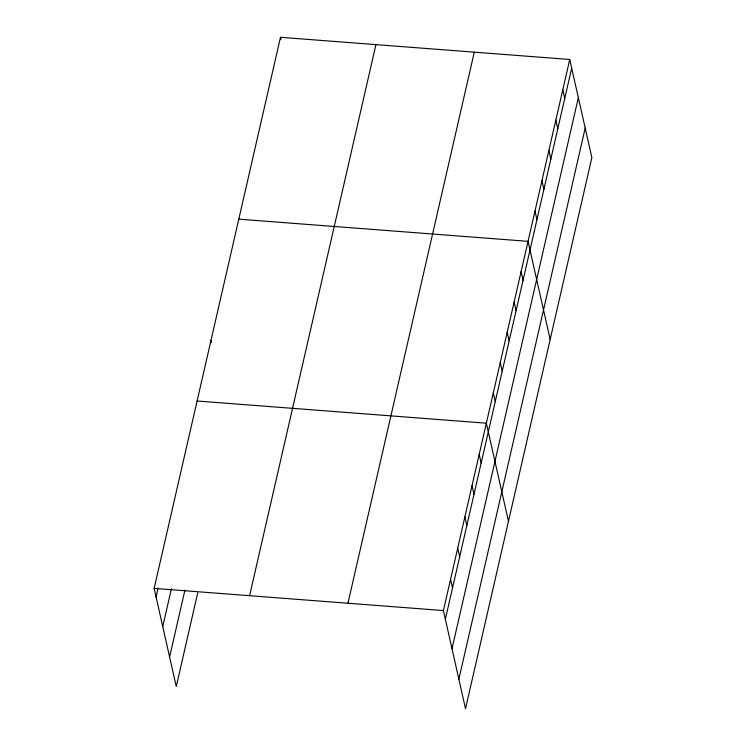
<?xml version="1.0" encoding="UTF-8"?>
<svg xmlns="http://www.w3.org/2000/svg" width="746" height="746" viewBox="0 0 746 746"><rect width="100%" height="100%" fill="white"/><g stroke="black" fill="none" stroke-linecap="round" stroke-linejoin="round"><path stroke-width="1.12" d="M197.737 592.828L176.261 686.516L154.142 588.38L280.487 37.3L569.739 59.484L591.858 157.62L465.513 708.7L443.404 610.564L569.739 59.484M156.091 597.033L158.143 588.109M162.749 626.565L171.44 588.641M169.603 656.984L184.943 590.067M249.593 595.7L375.937 44.62M347.944 603.244L474.288 52.164M445.353 619.217L571.688 68.138M452.001 648.75L578.346 97.67M458.865 679.168L585.2 128.098M238.795 219.156L528.047 241.34L550.166 339.477M197.103 401.012L486.355 423.196L508.474 521.333M154.142 588.38L443.404 610.564M562.792 89.79L564.741 98.453M555.845 120.106L557.794 128.76M548.897 150.412L550.846 159.066M541.95 180.719L543.899 189.381M534.994 211.034L536.952 219.688M521.1 271.647L523.049 280.31M514.153 301.962L516.101 310.616M507.205 332.268L509.154 340.922M500.249 362.575L502.207 371.238M493.302 392.89L495.251 401.544M479.193 454.426L481.151 463.079M472.041 485.655L473.99 494.309M464.879 516.875L466.828 525.538M457.718 548.105L459.667 556.758M450.556 579.334L452.505 587.988M280.487 37.3L280.972 39.463M210.997 340.39L211.482 342.554"/></g></svg>
